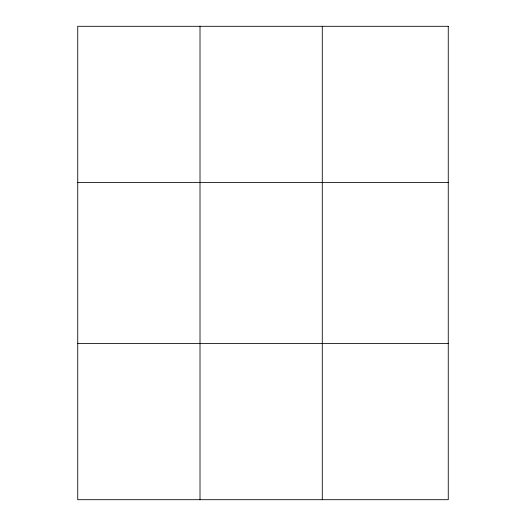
<?xml version="1.0" encoding="UTF-8"?>
<svg xmlns="http://www.w3.org/2000/svg" width="526" height="526" viewBox="0 0 526 526"><rect width="100%" height="100%" fill="white"/><g stroke="black" fill="none" stroke-linecap="round" stroke-linejoin="round"><path stroke-width="0.79" d="M200.011 499.7L200.011 26.3M322.28 499.7L322.28 26.3M77.743 182.522L448.257 182.522M77.743 343.478L448.257 343.478M448.257 26.3L448.257 499.7L77.743 499.7L77.743 26.3L448.257 26.3"/></g></svg>
